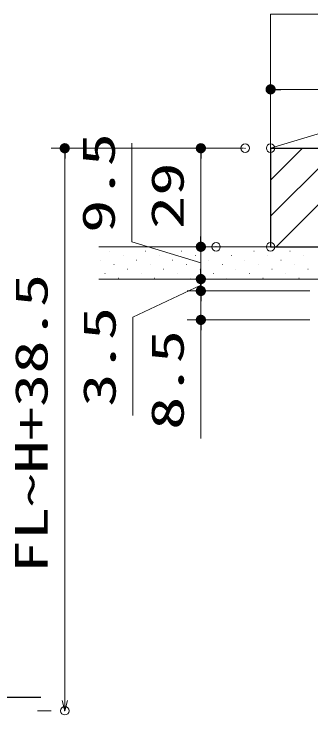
# Model space of a CAD drawing. Units: millimetres, scale not verified. Extents: x -1306 to 1306, y -607 to 607.
# Drawn here: x -341.9 to -254.7, y -392.3 to -186 of the extents above; entities that cross this region are included whole.
import ezdxf
from ezdxf.enums import TextEntityAlignment as Align

# ---------------------------------------------------------------- set-up
doc = ezdxf.new("R2010")
doc.units = ezdxf.units.MM
doc.header["$LTSCALE"] = 5
doc.header["$PDMODE"] = 32
doc.header["$PDSIZE"] = 2.5
for name, color, linetype, lineweight in [('0-1_線(黄)', 2, 'Continuous', 15), ('0-D_線(白)', 7, 'Continuous', 30), ('1-1_寸法線', 3, 'Continuous', 13), ('1-2_ハッチング', 6, 'Continuous', 9), ('1-4_DEFPOINTS', 7, 'Continuous', 5), ('1-5_0', 3, 'Continuous', 25)]:
    doc.layers.add(name, color=color, linetype=linetype, lineweight=lineweight)
doc.styles.add('ＭＳ ゴシック', font='')
doc.styles.get('ＭＳ ゴシック').set_extended_font_data('MS Gothic')

# ---------------------------------------------------------------- blocks, each defined once
blk = doc.blocks.new('_DOT')
at = {"layer": '1-5_0'}
blk.add_line((-2.5, 0), (-5, 0), dxfattribs=at)
for points in [[(0, 0), (-2.5, 0), (-2.48, 0.313)], [(0, 0), (-2.48, -0.313), (-2.5, 0)], [(0, 0), (-2.48, 0.313), (-2.421, 0.622)], [(0, 0), (-2.421, -0.622), (-2.48, -0.313)], [(0, 0), (-2.421, 0.622), (-2.324, 0.92)], [(0, 0), (-2.324, -0.92), (-2.421, -0.622)], [(0, 0), (-2.324, 0.92), (-2.191, 1.204)], [(0, 0), (-2.191, -1.204), (-2.324, -0.92)], [(0, 0), (-2.191, 1.204), (-2.023, 1.469)], [(0, 0), (-2.023, -1.469), (-2.191, -1.204)], [(0, 0), (-2.023, 1.469), (-1.822, 1.711)], [(0, 0), (-1.822, -1.711), (-2.023, -1.469)], [(0, 0), (-1.822, 1.711), (-1.594, 1.926)], [(0, 0), (-1.594, -1.926), (-1.822, -1.711)], [(0, 0), (-1.594, 1.926), (-1.34, 2.111)], [(0, 0), (-1.34, -2.111), (-1.594, -1.926)], [(0, 0), (-1.34, 2.111), (-1.064, 2.262)], [(0, 0), (-1.064, -2.262), (-1.34, -2.111)], [(0, 0), (-1.064, 2.262), (-0.773, 2.378)], [(0, 0), (-0.773, -2.378), (-1.064, -2.262)], [(0, 0), (-0.773, 2.378), (-0.468, 2.456)], [(0, 0), (-0.468, -2.456), (-0.773, -2.378)], [(0, 0), (-0.468, 2.456), (-0.157, 2.495)], [(0, 0), (-0.157, -2.495), (-0.468, -2.456)], [(0, 0), (-0.157, 2.495), (0.157, 2.495)], [(0, 0), (0.157, -2.495), (-0.157, -2.495)], [(0, 0), (0.157, 2.495), (0.468, 2.456)], [(0, 0), (0.468, 2.456), (0.773, 2.378)], [(0, 0), (0.773, 2.378), (1.064, 2.262)], [(0, 0), (1.064, 2.262), (1.34, 2.111)], [(0, 0), (1.34, 2.111), (1.594, 1.926)], [(0, 0), (1.594, 1.926), (1.822, 1.711)], [(0, 0), (1.822, 1.711), (2.023, 1.469)], [(0, 0), (2.023, 1.469), (2.191, 1.204)], [(0, 0), (2.191, 1.204), (2.324, 0.92)], [(0, 0), (2.324, 0.92), (2.421, 0.622)], [(0, 0), (2.421, 0.622), (2.48, 0.313)], [(0, 0), (2.48, 0.313), (2.5, 0)], [(0, 0), (0.468, -2.456), (0.157, -2.495)], [(0, 0), (0.773, -2.378), (0.468, -2.456)], [(0, 0), (1.064, -2.262), (0.773, -2.378)], [(0, 0), (1.34, -2.111), (1.064, -2.262)], [(0, 0), (1.594, -1.926), (1.34, -2.111)], [(0, 0), (1.822, -1.711), (1.594, -1.926)], [(0, 0), (2.023, -1.469), (1.822, -1.711)], [(0, 0), (2.191, -1.204), (2.023, -1.469)], [(0, 0), (2.324, -0.92), (2.191, -1.204)], [(0, 0), (2.421, -0.622), (2.324, -0.92)], [(0, 0), (2.48, -0.313), (2.421, -0.622)], [(0, 0), (2.5, 0), (2.48, -0.313)]]:
    blk.add_solid(points, dxfattribs=at)
blk = doc.blocks.new('_Open30')
at = {"layer": '1-5_0', "lineweight": 13}
blk.add_line((0, 0), (-5, 0), dxfattribs=at)
blk.add_lwpolyline([(-5, 1.34), (0, 0), (-5, -1.34)], dxfattribs=at)

msp = doc.modelspace()

# ---------------------------------------------------------------- linework, layer by layer
at = {"layer": '0-1_線(黄)'}
for p, q in [((-266.527, -225.536), (-135.527, -186.036)), ((-266.527, -186.036), (-135.527, -186.036)), ((-266.527, -225.536), (-266.527, -186.036)), ((-266.527, -254.536), (-317.012, -254.536)), ((-317.012, -264.036), (-243.027, -264.036))]:
    msp.add_line(p, q, dxfattribs=at)
at = {"layer": '0-D_線(白)'}
for p, q in [((-266.527, -225.536), (-266.527, -254.536)), ((-266.527, -225.536), (-195.527, -225.536)), ((-266.527, -254.536), (-243.027, -254.536))]:
    msp.add_line(p, q, dxfattribs=at)
msp.add_lwpolyline([(-334.068, -387.146), (-525.246, -387.146), (-564.933, -322.796)], dxfattribs=at)
at = {"layer": '1-1_寸法線'}
for p, q in [((-266.527, -217.536), (-266.527, -204.214)), ((-263.527, -208.214), (-198.527, -208.214)), ((-282.027, -225.536), (-331.027, -225.536)), ((-274.527, -225.536), (-291.027, -225.536)), ((-327.027, -228.536), (-327.027, -388.062)), ((-287.027, -251.536), (-287.027, -228.536)), ((-287.027, -251.536), (-287.027, -248.536)), ((-274.527, -254.536), (-291.027, -254.536)), ((-290.562, -254.536), (-291.027, -254.536)), ((-287.027, -254.536), (-287.027, -264.036)), ((-287.027, -254.536), (-287.027, -264.036)), ((-287.027, -261.036), (-287.027, -258.036)), ((-287.027, -264.536), (-287.027, -261.536)), ((-255.027, -264.036), (-291.027, -264.036)), ((-255.027, -264.036), (-291.027, -264.036)), ((-287.027, -264.036), (-287.027, -267.536)), ((-287.027, -264.036), (-287.027, -267.536)), ((-255.027, -267.536), (-291.027, -267.536)), ((-255.027, -267.536), (-291.027, -267.536)), ((-287.027, -267.036), (-287.027, -270.036)), ((-287.027, -267.536), (-287.027, -276.036)), ((-287.027, -270.536), (-287.027, -273.536)), ((-255.027, -276.036), (-291.027, -276.036)), ((-287.027, -279.036), (-287.027, -310.988)), ((-335.027, -391.062), (-331.027, -391.062))]:
    msp.add_line(p, q, dxfattribs=at)
for points in [[(-287.027, -259.286), (-307.281, -253.03), (-307.281, -224.078)], [(-287.027, -265.786), (-307.027, -275.23), (-307.027, -304.182)]]:
    msp.add_lwpolyline(points, dxfattribs=at)
at = {"layer": '1-2_ハッチング'}
for p, q in [((-266.527, -234.938), (-257.124, -225.536)), ((-266.527, -245.545), (-246.518, -225.536)), ((-264.911, -254.536), (-235.911, -225.536)), ((-313.881, -255.776), (-313.831, -255.776)), ((-303.274, -255.776), (-303.224, -255.776)), ((-292.668, -255.776), (-292.618, -255.776)), ((-282.061, -255.776), (-282.011, -255.776)), ((-271.454, -255.776), (-271.404, -255.776)), ((-260.848, -255.776), (-260.798, -255.776)), ((-309.903, -257.102), (-309.853, -257.102)), ((-299.297, -257.102), (-299.247, -257.102)), ((-288.69, -257.102), (-288.64, -257.102)), ((-278.083, -257.102), (-278.033, -257.102)), ((-267.477, -257.102), (-267.427, -257.102)), ((-256.87, -257.102), (-256.82, -257.102)), ((-316.532, -258.427), (-316.482, -258.427)), ((-312.555, -259.753), (-312.505, -259.753)), ((-305.926, -258.427), (-305.876, -258.427)), ((-301.948, -259.753), (-301.898, -259.753)), ((-295.319, -258.427), (-295.269, -258.427)), ((-291.342, -259.753), (-291.292, -259.753)), ((-284.713, -258.427), (-284.663, -258.427)), ((-280.735, -259.753), (-280.685, -259.753)), ((-274.106, -258.427), (-274.056, -258.427)), ((-270.129, -259.753), (-270.079, -259.753)), ((-263.499, -258.427), (-263.449, -258.427)), ((-259.522, -259.753), (-259.472, -259.753)), ((-308.577, -261.079), (-308.527, -261.079)), ((-297.971, -261.079), (-297.921, -261.079)), ((-287.364, -261.079), (-287.314, -261.079)), ((-276.758, -261.079), (-276.708, -261.079)), ((-266.151, -261.079), (-266.101, -261.079)), ((-255.544, -261.079), (-255.494, -261.079)), ((-315.207, -262.405), (-315.157, -262.405)), ((-311.229, -263.731), (-311.179, -263.731)), ((-304.6, -262.405), (-304.55, -262.405)), ((-300.623, -263.731), (-300.573, -263.731)), ((-293.993, -262.405), (-293.943, -262.405)), ((-290.016, -263.731), (-289.966, -263.731)), ((-283.387, -262.405), (-283.337, -262.405)), ((-279.409, -263.731), (-279.359, -263.731)), ((-272.78, -262.405), (-272.73, -262.405)), ((-268.803, -263.731), (-268.753, -263.731)), ((-262.174, -262.405), (-262.124, -262.405)), ((-258.196, -263.731), (-258.146, -263.731))]:
    msp.add_line(p, q, dxfattribs=at)
at = {"layer": '1-4_DEFPOINTS'}
for p in [(-274.027, -225.536), (-266.527, -225.536), (-266.527, -225.536), (-287.027, -254.536), (-282.562, -254.536), (-266.527, -254.536), (-287.027, -264.036), (-287.027, -267.536), (-287.027, -276.036), (-327.027, -391.062), (-327.027, -391.062)]:
    msp.add_point(p, dxfattribs=at)

# ---------------------------------------------------------------- block references
at = {"layer": '1-1_寸法線', "xscale": 0.6, "yscale": 0.6}
for name, p, rotation in [('_DOT', (-266.527, -208.214), 180), ('_DOT', (-327.027, -225.536), 90), ('_DOT', (-287.027, -225.536), 90), ('_DOT', (-287.027, -254.536), 270), ('_DOT', (-287.027, -254.536), 270), ('_DOT', (-287.027, -264.036), 270), ('_DOT', (-287.027, -264.036), 90), ('_DOT', (-287.027, -267.536), 270), ('_DOT', (-287.027, -267.536), 90), ('_DOT', (-287.027, -276.036), 90), ('_Open30', (-327.027, -391.062), 270)]:
    msp.add_blockref(name, p, dxfattribs=dict(at, rotation=rotation))

# ---------------------------------------------------------------- texts
at = {"layer": '1-1_寸法線', "style": 'ＭＳ ゴシック', "width": 1.5}
for s, p in [('9.5', (-309.431, -250.459)), ('29', (-289.176, -249.321)), ('FL~H+38.5', (-329.176, -350.68)), ('3.5', (-309.176, -301.611)), ('8.5', (-289.176, -308.417))]:
    msp.add_text(s, height=9.604, rotation=90, dxfattribs=at).set_placement(p, align=Align.BOTTOM_LEFT)

doc.saveas('drawing.dxf')
